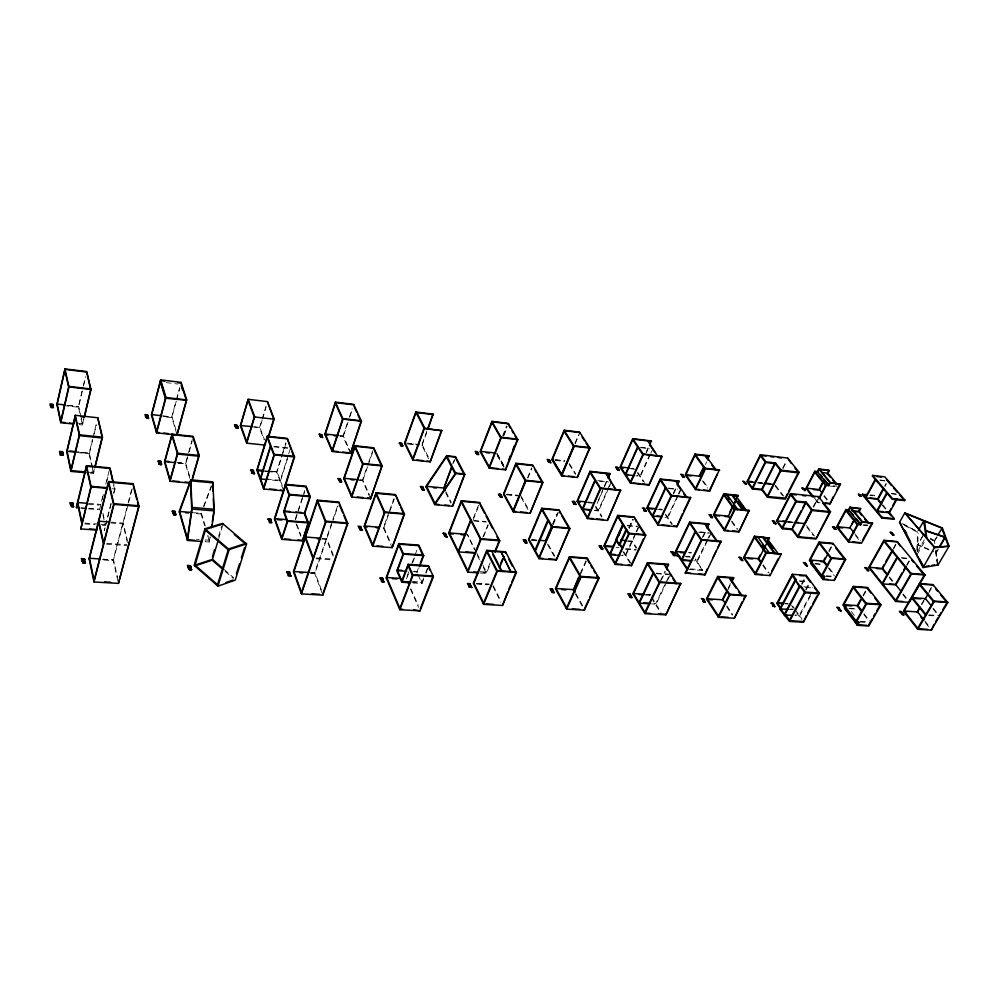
<?xml version="1.0" encoding="UTF-8"?>
<svg xmlns="http://www.w3.org/2000/svg" width="999" height="999" viewBox="0 0 999 999"><rect width="100%" height="100%" fill="white"/><g stroke="black" fill="none" stroke-linecap="round" stroke-linejoin="round"><path stroke-width="0.75" stroke-dasharray="5 3.75" d="M916.82 550.012L917.631 531.693M917.444 551.323L918.231 533.528M210.09 536.75L209.415 541.333L204.995 541.021M205.207 541.72L209.628 542.045L210.29 537.587M79.808 412.974L78.384 406.73L82.867 387.687M83.204 386.226L85.277 377.435M82.293 391.121L78.509 407.242L66.221 405.869M83.679 385.264L85.739 376.473M83.816 418.531L82.405 424.45L79.495 424.138M79.62 424.662L82.53 424.975L83.928 419.056M92.145 467.395L89.048 453.721L92.507 439.485M92.87 437.987L96.141 424.55M92.632 440.035L89.361 453.471L77.472 452.31M94.093 434.053L96.266 425.099M94.331 469.08L93.594 472.09L90.572 471.815M90.509 473.189L93.519 473.464L94.468 469.642M99.588 509.765L103.546 492.944M105.782 484.09L109.503 469.343M102.198 499.438L103.684 493.543M106.668 481.743L108.529 474.363M111.014 503.259L104.283 530.656L106.194 523.214M113.674 492.844L114.823 488.386L111.851 488.124M107.717 517.257L111.151 503.871M113.824 493.456L114.972 488.998L113.786 484.115M117.969 581.243L113.149 560.014L127.697 504.657M128.084 503.159L132.405 486.713M132.18 488.836L113.299 560.664L102.772 559.977M176.96 434.49L171.691 417.145L176.086 400.886M176.486 399.413L179.683 387.587M176.236 401.386L171.84 417.644L163.149 416.67M176.636 399.9L179.832 388.074M189.81 478.309L185.439 463.898L188.162 454.208M188.574 452.722L192.745 437.862M187.487 457.717L185.814 463.661L176.835 462.787M189.161 451.773L192.07 441.358M218.531 536.438L221.578 526.298M218.769 538.461L222.69 525.424M266.109 405.969L259.503 427.709L263.873 439.373M262.113 420.217L259.915 427.46L264.56 439.835M262.55 418.781L266.071 407.192M283.491 490.297L276.623 471.978L282.155 454.458M282.605 452.997L285.839 442.769M286.039 443.281L276.81 472.502L270.729 471.915M288.187 455.432L280.269 480.319L268.032 479.158M288.649 453.958L290.509 448.101L273.539 446.316M287.45 458.878L280.469 480.856L268.232 479.695M295.304 519.093L297.652 511.95M298.114 510.526L303.284 494.805M303.758 493.369L304.695 490.521M295.517 519.667L302.56 498.226M303.034 496.79L304.907 491.083M350.299 452.909L342.944 436.263L348.788 418.868M349.275 417.42L352.197 408.728M348.027 422.24L343.156 436.738L340.135 436.401M349.975 416.446L352.422 409.203M322.065 593.106L314.535 573.039L332.43 520.904M332.917 519.455L337.387 506.418M331.668 524.4L314.772 573.651L310.252 573.364M332.168 522.952L338.137 505.569M370.317 498.239L362.412 480.332L366.858 467.607M368.831 461.95L372.777 450.636M367.582 466.708L362.637 480.844L359.765 480.569M368.069 465.284L373.014 451.136M389.135 511.9L383.366 527.772L391.895 547.065M389.66 510.452L393.856 498.913M383.604 528.321L394.63 498.014M426.885 431.006L421.728 445.054L428.608 458.728M421.965 445.529L427.122 431.468M203.621 506.206L211.201 486.151M193.157 512.737L201.386 513.261L201.111 513.986L193.344 513.361M203.784 506.918L212.337 484.29M408.653 571.915L406.243 579.557L408.916 572.502M411.863 563.448L414.535 556.406M415.072 554.994L417.22 549.35M412.674 562.637L414.81 556.992M452.747 463.861L454.383 459.565M453.558 462.924L454.645 460.064M416.87 572.152L418.206 568.668M412.812 571.678L417.445 571.99L419.006 567.907M423.626 578.046L422.04 582.142L412.724 581.543M425.736 572.577L427.31 568.481M412.712 582.929L422.015 583.516L423.901 578.658M426.011 573.189L428.121 567.732M502.634 435.914L506.58 425.924M503.209 436.238L507.167 426.236M504.033 435.264L506.855 428.121M473.476 517.832L478.459 505.257M473.201 519.755L478.184 507.18M482.842 537.262L487.937 524.612M483.691 536.401L488.224 525.162M490.147 562.912L486.088 572.827L481.443 572.514M480.194 572.976L486.376 573.401L490.447 563.473M527.597 477.622L531.593 467.894M527.884 478.109L531.88 468.381M934.54 540.809L936.712 536.9M574.974 443.256L578.496 434.927M575.249 443.706L579.37 433.978M552.747 523.801L556.992 513.886M552.909 524.05L557.754 512.712M553.209 524.575L558.366 512.537M603.633 487.624L597.077 503.633L603.945 488.099M604.258 486.213L606.755 480.569M604.57 486.688L607.055 481.043M609.627 484.827L598.276 510.439L593.943 510.027M608.678 488.161L598.588 510.926L594.243 510.514M609.315 486.738L611.201 482.467M580.407 573.214L585.951 560.801M580.731 573.788L586.276 561.363M646.041 452.247L647.964 448.002M646.353 452.697L648.264 448.439M649.974 454.108L640.122 475.849L637.162 475.524M650.274 454.557L640.421 476.298L635.988 475.811M650.886 453.196L652.734 449.113M628.895 527.659L632.679 519.418M628.983 527.897L632.767 519.655M629.308 528.409L633.403 519.48M635.451 533.254L625.262 555.332L622.427 555.107M636.088 531.88L637.999 527.734M638.96 526.873L625.586 555.856L621.341 555.519M673.289 493.381L676.498 486.525M673.601 493.856L676.822 486.988M680.606 489.348L667.582 516.995L664.56 516.72M678.321 495.354L667.894 517.482L664.884 517.195M678.97 493.968L680.931 489.822M705.419 464.498L706.73 461.75M649.825 595.267L650.149 594.592L645.616 594.293M660.302 581.031L664.997 571.253M661.326 580.182L665.346 571.803M668.581 576.96L655.719 603.621L651.161 603.346M666.907 581.73L656.068 604.183L651.51 603.908M667.582 580.319L670.292 574.712M702.21 537.624L705.556 530.769M703.221 536.763L705.906 531.268M707.442 539.547L696.927 560.976L693.843 560.739M708.104 538.211L709.415 535.539M711.076 533.366L697.277 561.488L694.18 561.251M688.561 569.43L702.509 570.479L695.516 558.853M782.679 468.094L786.063 461.401M783.029 468.543L786.413 461.85M728.159 588.111L730.818 582.867M727.871 589.997L730.544 584.74M813.149 506.793L816.72 499.999M813.523 507.267L817.806 499.1M818.243 499.425L816.857 502.072L821.128 502.522M801.573 583.94L804.395 578.683M801.972 584.49L805.506 577.922M805.656 589.51L809.215 582.917M806.068 590.072L809.627 583.478M828.77 551.098L831.568 545.904M829.158 551.598L832.666 545.117M810.738 594.13L799.287 615.259L794.792 614.997M810.426 596.016L799.687 615.834L795.192 615.559M874.412 495.966L874.737 495.367L870.179 494.855M884.652 486.001L886.051 483.441M885.027 486.438L886.425 483.878M862.974 595.367L865.946 590.084M863.398 595.904L866.37 590.634M893.343 548.276L895.628 544.218M893.73 548.751L896.028 544.692M922.851 535.639L917.744 544.555L933.278 551.236M922.876 536.063L917.719 545.054L933.341 551.773M906.63 564.934L908.865 561.038M907.03 565.409L910.002 560.227M917.457 551.723L925.948 536.938M917.319 554.295L925.299 540.409M930.219 539.023C933.291 541.558 935.788 539.16 935.027 543.781M934.252 541.158L937.099 537.087M936.1 552.447L937.599 549.875M936.175 552.984L938.436 549.1M921.415 604.183L923.713 600.262M929.095 591.121L931.393 587.2M921.815 604.682L924.125 600.761M928.733 592.919L932.579 586.388M934.627 540.859L929.195 537.787L934.839 540.983M860.414 621.366L867.532 621.79M860.027 622.04L868.581 622.552M929.008 614.86L939.222 615.521M411.451 582.067L422.315 582.754L420.379 578.496M928.633 615.484L935.938 615.958M790.521 609.003L793.506 609.19M789.435 609.465L792.419 609.652M102.984 559.14L113.524 559.827L117.52 577.459M310.514 572.589L315.035 572.877L321.815 590.933M477.01 583.366L489.46 584.178M784.864 603.271L787.936 603.471M102.622 559.328L113.149 560.014M311.526 572.852L314.535 573.039M476.423 583.516L488.861 584.328M646.203 594.505L650.649 594.792M785.264 603.833L788.323 604.033M476.71 584.103L487.599 584.802M645.054 594.967L650.986 595.342M849.912 608.179L855.968 609.09L848.913 608.641M480.194 571.678L486.376 572.102L482.992 565.372M414.086 571.178L417.445 571.99M106.781 543.294L126.873 544.705M316.383 557.929L331.818 559.015M106.556 544.168L126.648 545.566M316.109 558.741L331.531 559.815M803.77 586.775L812.811 587.424M805.694 587.437L813.223 587.986M799.824 581.381L807.329 581.942M196.303 539.248L199.251 539.46M205.157 539.897L209.578 540.222L208.292 535.963M656.181 573.139L668.406 574.038M656.543 573.701L668.768 574.6M84.965 523.089L99.65 524.2M101.124 524.313L105.532 524.65M690.434 568.881L702.834 569.83M84.765 523.926L95.042 524.7M102.385 525.249L105.32 525.474L102.697 513.911M799.412 580.819L806.917 581.381M826.335 575.749L832.554 576.223M825.986 576.398L832.192 576.885M111.001 522.127L123.177 523.064L127.373 540.459M322.215 538.299L326.785 538.648L333.279 555.107M110.777 522.989L122.952 523.926L128.197 545.679M321.94 539.098L326.511 539.448L334.628 560.027M80.969 507.679L87.125 508.179M88.661 508.304L99.45 509.165M685.464 556.243L689.884 556.593M81.094 508.279L87.25 508.778M88.799 508.903L98.052 509.64M685.801 556.743L690.222 557.105M88.586 503.409L100.936 504.42M531.943 539.697L537.662 540.172M688.373 552.509L691.445 552.759L688.049 553.159M531.356 539.872L537.075 540.334M88.387 504.233L99.188 505.119M531.655 540.397L537.362 540.871M616.071 547.29L619.018 547.527M814.847 563.511L821.765 564.073M625.824 548.613L636.226 549.462M815.234 564.023L822.152 564.585M625.511 549.3L635.913 550.149M627.959 540.734L632.392 541.108L636.962 548.376M627.634 541.408L632.08 541.783L635.876 547.839M112 488.736L114.972 488.998M473.676 520.467L485.989 521.528M901.46 557.667L908.865 558.316M473.951 521.016L486.276 522.09M901.847 558.154L909.265 558.791M627.235 525.324L637.212 526.223M699.862 531.88L709.178 532.717M627.572 525.849L637.537 526.748M698.651 532.242L709.527 533.216M89.198 472.24L93.719 472.664L89.236 452.922L77.348 451.76M270.966 471.166L277.048 471.765L282.193 485.439M360.027 479.845L362.887 480.119L369.393 494.83M507.067 494.168L517.694 495.204M587.687 502.022L592.007 502.447M659.44 509.015L662.449 509.315M787.624 521.478L792.244 521.928M77.16 452.559L89.048 453.721M176.673 462.25L185.652 463.124L191.346 481.855M264.46 470.804L269.018 471.241M270.542 471.391L276.623 471.978M359.303 480.032L362.412 480.332M506.518 494.368L517.132 495.392M587.674 502.26L592.22 502.709M787.986 521.953L792.607 522.402M264.66 471.328L269.218 471.765M506.793 494.855L517.407 495.891M587.961 502.747L592.519 503.184M657.642 509.515L662.15 509.952M787.287 522.115L793.456 522.714M177.959 463.174L185.439 463.898M863.461 524.662L867.819 525.087M863.111 525.299L867.469 525.724M597.802 480.594L607.991 481.68M668.456 488.074L677.572 489.035M273.738 446.84L290.721 448.626M599.562 481.231L608.291 482.155M668.781 488.548L676.373 489.348M78.234 423.189L82.592 423.663L81.294 417.919M820.067 502.822L817.219 502.522L813.985 498.439M67.932 405.257L78.684 406.456L80.969 416.496M163.349 415.921L172.04 416.883L175.886 429.52M340.372 435.689L343.394 436.026L349.95 450.849M406.493 443.081L419.355 444.518M555.519 459.727L564.785 460.764M757.916 482.305L762.449 482.817M67.645 405.532L78.384 406.73M162.999 416.171L171.691 417.145M339.935 435.926L342.944 436.263M408.866 443.618L418.868 444.742M554.969 459.927L564.235 460.964M630.731 468.394L633.791 468.731M758.253 482.754L762.799 483.266M254.021 426.81L259.915 427.46L253.621 427.048M407.679 443.931L419.105 445.204M555.244 460.377L564.51 461.413M630.619 468.781L635.027 469.28M757.604 482.942L762.137 483.441M869.854 495.454L872.889 495.791M833.004 485.726L837.287 486.213M829.819 486.026L836.962 486.838M891.345 493.419L895.953 493.943M891.732 493.868L896.34 494.393M879.819 479.982L884.402 480.519M880.194 480.419L884.777 480.956M640.559 447.252L647.976 448.139M640.871 447.689L649.775 448.763M166.209 382.617L177.909 384.053M903.458 524.113L917.057 531.331M901.985 523.526L917.207 531.605M904.719 525.486L918.143 532.617M224.238 569.567L233.654 577.722M225.162 571.391L233.404 578.521M882.604 504.682L887.512 510.501M882.267 505.282L887.174 511.113M933.303 608.266L938.236 614.31M932.941 608.878L938.86 616.133M824.2 495.591L828.071 500.412M854.944 533.866L860.589 540.909M889.472 576.923L893.381 581.793M903.158 593.968L908.041 600.049M924.874 621.003L929.445 626.685M823.875 496.216L827.746 501.023M855.544 535.664L859.302 540.359M889.135 577.534L893.044 582.405M902.809 594.567L907.691 600.661M925.424 622.752L929.07 627.31M814.31 497.827L817.182 501.448M775.474 485.364L783.753 496.103M806.393 525.474L814.522 536.026M775.162 485.989L782.517 495.541M806.955 527.285L813.273 535.489M829.37 568.231L833.865 574.113M864.147 613.798L869.492 620.791M828.121 567.707L834.402 575.936M863.773 614.46L868.218 620.304M851.335 611.463L854.882 616.146M703.408 481.231L707.879 487.475M731.88 521.041L737.986 529.57M763.149 564.747L769.168 573.164M792.694 606.056L794.405 608.441M795.254 609.627L802.072 619.155M702.21 480.631L707.567 488.124M731.555 521.703L736.787 529.02M762.799 565.409L767.956 572.627M791.483 605.544L793.181 607.929M796.59 612.699L801.697 619.842M637.799 472.377L644.455 482.342M665.721 514.223L672.277 524.038M726.972 605.931L732.692 614.497M637.512 473.014L643.331 481.73M665.421 514.86L671.965 524.687M695.192 559.502L702.509 570.479M726.61 606.63L732.329 615.209M569.442 463.648L575.699 473.801M595.766 506.343L601.935 516.371M623.875 551.96L630.794 563.186M651.698 597.09L660.951 612.1M569.168 464.298L575.424 474.463M595.466 507.005L601.648 517.032M622.802 551.386L630.069 563.136M651.36 597.777L659.839 611.538M496.94 453.184L504.22 466.133M520.729 495.504L527.922 508.304M548.376 544.705L554.832 556.181M575.799 593.481L583.016 606.306M497.315 454.408L504.545 467.257M496.678 453.858L503.946 466.795M521.166 497.465L528.359 510.264M547.365 544.118L554.782 557.405M575.486 594.18L582.692 607.017M497.302 455.606L503.808 467.182M422.215 444.842L428.209 456.718M445.966 491.945L451.248 502.41M476.198 551.91L467.382 534.415L474.55 549.937M476.885 553.259L482.305 564.023M493.231 585.701L500.536 600.174M445.704 492.657L450.974 503.121M477.272 555.332L479.982 560.714M483.366 567.444L486.376 573.401M492.932 586.425L500.886 602.222M418.156 574.987L422.015 583.516M383.878 527.584L390.984 543.643M410.839 588.561L418.231 605.269M410.552 589.31L418.544 607.417M296.84 524.45L300.974 535.427M296.079 523.838L300.711 536.201M201.386 513.261L205.27 526.023M200.924 513.361L204.608 525.499M207.667 535.576L209.628 542.045M113.574 484.965L114.598 489.235M102.909 513.086L104.87 521.753M81.106 418.706L82.53 424.975M92.495 468.906L93.519 473.464M936.051 549.974L938.049 564.972M935.888 550.836L937.761 564.285M934.44 540.834L934.827 543.731M935.801 550.998L937.537 564.06M935.601 551.323L937.349 564.398"/><path stroke-width="1.5" d="M264.573 445.042L246.691 443.156L240.372 425.574L248.177 399.3L267.432 401.623L273.751 419.155L268.356 436.663M246.741 441.908L246.691 443.156L254.67 416.67L248.177 399.3L240.771 425.324L246.741 441.908L254.258 416.92L248.127 400.537M202.248 541.508L187.487 540.434L192.045 509.04L190.809 479.832L212.824 481.855L214.223 510.876L211.813 527.197M211.438 527.584L211.9 524.537M212.35 521.478L214.148 509.253L191.97 507.417L187.275 539.722L194.655 540.259M934.689 547.152L949.05 546.191L934.602 547.702L904.819 512.874L934.689 547.152L923.088 567.557L899.562 522.24L904.819 512.874L942.357 527.996L949.05 546.191L938.049 564.972L923.088 567.557L923.513 566.508M84.291 417.582L90.971 389.498L86.651 371.566L64.935 368.906L56.893 404.333L60.727 422.652L73.801 424.038M57.005 404.845L65.047 369.405L86.776 372.065L90.659 389.785M60.727 422.652L68.943 386.9L64.935 368.906M95.205 466.633L102.472 437.187L97.79 417.769L75.262 415.309L66.758 451.548L70.904 471.403L85.989 472.777M75.187 416.683L67.058 451.298L75.986 452.172M70.979 470.017L79.283 435.102M70.904 471.403L79.608 434.827L75.262 415.309M84.515 415.584L90.847 388.973L68.831 386.388L60.614 422.127L64.972 422.589M97.79 417.769L102.273 438.012L79.408 435.664L75.062 416.133M113.449 482.692L109.878 467.869L86.476 465.684L76.336 507.305L79.545 508.154M76.461 507.917L86.601 466.271L110.015 468.456L112.887 482.117M94.705 467.569L102.135 437.45M96.953 530.107L80.819 528.921L91.196 486.925L86.476 465.684M108.566 481.518L89.086 558.453L93.993 581.98L118.456 583.379L139.023 506.418L133.192 483.716L108.566 481.518L113.986 504.358L93.993 581.98M89.223 559.103L108.716 482.155L133.354 484.353L133.129 485.227M93.856 581.306L113.824 503.696L138.849 505.756L118.456 583.379M923.563 566.321L919.142 558.453M160.627 379.857L151.423 414.885L156.581 432.829L177.11 435.002L186.726 399.937L181.094 382.38L160.627 379.857L165.984 397.49L156.581 432.829M151.561 415.384L160.577 381.131M165.622 397.777L156.431 432.305L159.365 432.617M181.094 382.38L180.881 383.154L177.959 382.792M192.145 480.194L199.201 455.432L193.157 436.376L172.028 434.128L164.485 461.863L170.042 481.256L189.773 483.054M177.36 433.004L185.951 401.698M169.88 480.694L177.385 453.534M170.042 481.256L177.772 453.284L172.028 434.128M192.407 478.146L198.801 455.681M204.907 528.783L194.131 565.334L217.969 586.151L235.264 580.132L246.591 543.893L222.452 523.401L204.907 528.783L229.183 549.575L246.591 543.893M212.425 556.705L214.598 549.462M218.331 539.91L212.213 560.177L221.641 568.331M222.877 524.8L223.127 523.976L205.594 529.37L194.805 565.921L210.764 560.651M217.282 585.551L228.484 548.975L245.904 543.306L245.642 544.143M217.969 586.151L229.183 549.575M274.625 519.43L294.555 456.955L287.225 438.386L267.282 436.213L256.868 470.054L263.686 489.011L283.691 490.834L280.407 490.01M257.055 470.591L267.482 436.738L287.425 438.898L290.909 449.1M268.768 436.438L274.176 418.906L267.432 401.623M260.389 478.434L270.454 445.979M270.654 446.516L260.577 478.971L266.696 479.545M236.401 573.738L239.56 563.598M241.371 557.804L244.543 547.664M263.486 488.461L274.151 454.345L294.343 456.418L285.377 484.403M263.686 489.011L274.35 454.882L267.282 436.213M285.502 484.303L289.51 494.892L284.116 511.575L304.77 513.324L310.252 496.765L306.106 486.226L285.502 484.303L274.425 518.856L281.793 539.348L302.485 540.896L308.479 522.952L304.545 512.749M281.581 538.761L287.475 520.679L308.254 522.365L302.485 540.896M281.793 539.348L287.687 521.253L283.903 511.001L289.797 511.5M335.414 402.135L324.85 434.24L332.205 451.461L350.512 453.396L361.476 421.266L353.658 404.383L335.414 402.135L343.019 419.093L332.205 451.461M331.993 450.961L342.794 418.606L361.251 420.779M317.357 500.149L293.431 571.678L301.423 593.893L322.827 595.129L347.814 523.576L338.886 502.072L317.357 500.149L325.986 521.778L301.423 593.893M293.656 572.29L317.595 500.749L339.136 502.672M353.634 405.569L353.883 404.845L335.627 402.609L325.05 434.727L328.072 435.064M301.198 593.256L325.749 521.166L347.565 522.964L323.102 593.031M360.751 422.24L350.512 453.396M354.97 445.754L343.768 478.521L351.685 497.04L370.554 498.763L382.18 465.971L373.763 447.802L354.97 445.754L363.149 464.023L351.685 497.04M343.993 479.033L355.194 446.266L374.001 448.314L373.738 449.051M351.461 496.515L362.912 463.499L381.943 465.459L370.554 498.763M322.864 593.706L322.827 595.129M376.036 492.769L364.148 526.198L372.689 546.178L392.145 547.639L404.508 514.198L395.429 494.58L376.036 492.769L384.877 512.487L372.689 546.178M428.146 428.658L433.067 414.135L415.796 412.013L404.583 443.144L412.862 460.015L430.182 461.85L441.783 430.694L424.076 428.159L412.624 459.528M404.82 443.618L416.034 412.475L433.304 414.597M372.44 545.604L384.627 511.925L404.245 513.636L403.958 514.398L400.911 507.792M190.809 479.832L179.196 511.588L187.487 540.434M179.383 512.212L190.846 480.844L212.874 482.867L212.937 491.246M412.862 460.015L424.313 428.646L415.796 412.013M427.909 428.184L433.067 414.135M403.708 515.084L392.145 547.639M419.53 566.545L423.701 555.656L418.818 545.129L398.813 543.593L386.151 577.672L399.85 609.74L420.055 610.826L433.404 576.623L428.371 565.746L408.116 564.335L401.86 580.844M386.401 578.284L399.076 544.18L419.093 545.716M430.182 461.85L441.533 430.219M398.813 543.593L403.559 554.183L397.39 570.641L406.643 571.266M409.602 582.729L401.848 582.242L408.391 564.947L428.658 566.358L429.62 569.892M451.66 466.733L443.718 488.723L451.91 467.232M455.469 457.917L455.731 457.192L446.878 456.231L426.098 487.012M399.85 609.74L413.012 575.274L408.116 564.335M420.292 563.224L423.414 555.057L403.296 553.583L396.84 570.804L401.848 582.242M452.547 506.256L464.847 474.488L455.482 456.693L446.628 455.731L425.849 486.513L434.727 504.62L452.547 506.256L464.572 473.976L455.619 473.051L434.478 504.108L438.923 504.507M491.92 421.366L480.157 451.573L489.235 468.119L505.669 469.867L517.807 439.622L508.291 423.376L491.92 421.366L501.261 437.674L489.235 468.119M495.104 552.135L499.75 540.796L479.57 502.46L461.301 500.749L448.688 533.104L467.819 572.127L478.646 572.877M480.407 452.035L492.182 421.815L508.553 423.826L508.291 424.513M420.329 608.778L432.555 577.422M458.266 551.323L470.591 520.192M470.879 520.741L458.541 551.885L475.362 553.159M479.557 503.721L479.845 502.997L461.575 501.286L448.963 533.653L453.496 534.028M508.716 459.927L510.452 455.619M512.749 449.875L514.485 445.566M505.669 469.867L505.669 468.718M505.981 467.957L517.532 439.16L500.998 437.212L488.973 467.644L497.939 468.593M467.544 571.553L480.769 538.711L499.45 540.222L494.805 551.56M467.819 572.127L481.056 539.285L461.301 500.749M515.934 463.274L503.484 494.068L513.211 511.788L530.082 513.336L542.944 482.529L532.742 465.109L515.934 463.274L525.961 480.781L513.211 511.788M503.758 494.567L516.221 463.773L533.029 465.596L532.742 466.296M486.725 550.337L473.314 583.316L483.628 604.37L502.522 605.456L516.433 572.477L505.544 551.785L486.725 550.337L497.39 571.141L483.628 604.37M473.601 583.903L487.025 550.911L505.844 552.36L505.531 553.109M483.329 603.771L497.09 570.554L516.121 571.878M500.824 563.174L502.584 558.903M499.35 568.019L504.07 556.63M564.123 430.232L551.873 459.59L561.675 475.811L577.272 477.46L589.897 448.089L579.67 432.142L564.123 430.232L574.2 446.241L589.897 448.089M552.147 460.039L564.41 430.681L579.957 432.592L579.682 433.254M541.72 508.266L528.508 539.635L538.961 558.678L556.281 559.977L569.942 528.608L558.978 509.89L541.72 508.266L552.497 527.085L538.961 558.678M528.796 540.172L542.02 508.791L559.278 510.402L560.451 513.636M507.654 591.945L502.522 605.456M508.866 589.085L510.676 584.777M511.888 581.918L515.521 573.314M562.375 474.637L561.675 474.562L573.563 446.478L574.275 446.565M561.675 475.811L574.2 446.241M545.466 540.809L552.135 525.224M547.44 538.036L551.997 527.397M608.304 478.221L609.865 473.501L589.997 471.341L577.035 501.223L587.512 518.581L607.454 520.404L620.529 490.059L600.461 487.987L587.212 518.081L593.344 518.643M556.281 559.977L569.617 528.071L552.185 526.548L538.661 558.129L542.981 558.453M594.892 480.294L582.38 508.928L589.61 509.615M595.204 480.781L582.679 509.428L591.358 510.239M569.455 556.693L555.407 588.623L566.67 609.14L584.452 610.164L599 578.221L587.187 558.054L569.455 556.693L581.081 576.972L566.67 609.14M555.719 589.198L569.78 557.255L587.512 558.616L587.187 559.328M587.512 518.581L600.774 488.474L589.997 471.341M608.004 477.734L609.865 473.501M649.55 445.616L651.161 440.934L632.717 438.661L620.042 467.195L630.469 483.104L648.975 485.064L662.037 456.555L643.119 453.921L630.169 482.654M616.233 490.322L606.218 473.551L611.475 482.892M578.558 577.36L573.326 590.334L580.107 575.162M637.599 446.89L625.362 474.238L628.309 474.562M637.899 447.34L625.661 474.687L634.515 475.649M566.346 608.553L580.744 576.386L598.663 577.634L589.822 597.077M620.529 490.059L607.454 520.404M630.469 483.104L643.431 454.37L632.717 438.661M617.707 515.384L603.958 545.804L615.209 564.41L631.58 565.646L645.754 535.202L634.028 516.908L617.707 515.384L629.27 533.766L645.754 535.202M604.283 546.328L618.031 515.896L634.353 517.42L636.4 521.803M584.452 608.866L584.452 610.164M584.765 608.191L588.548 599.862M618.993 544.979L625.961 529.745L626.698 529.807L619.73 545.042L618.993 544.979L615.784 539.785L622.702 524.575L623.451 524.65M622.964 524.95L609.69 554.095L615.359 554.545M622.814 526.023L616.52 539.847L615.784 539.785M616.97 539.348L610.014 554.632L619.917 555.407M618.231 536.575L620.129 532.405M657.729 456.318L647.789 440.909M648.975 485.064L661.725 456.106M615.209 564.41L629.27 533.766M677.472 485.626L679.07 481.043L660.214 478.983L646.815 508.016L657.954 525.012L676.872 526.735L690.696 497.739L671.328 495.292L657.629 524.525M652.484 515.571L665.421 487.749M665.746 488.224L652.809 516.046L661.862 516.908M631.568 564.435L643.493 538.823M645.092 535.377L645.416 534.677L628.945 533.241L614.885 563.873L622.327 564.435M657.954 525.012L671.653 495.779L660.214 478.983M708.041 458.991L709.015 455.781L694.967 454.108L685.202 474.875L695.579 489.597L709.677 491.096L719.355 469.855L705.207 468.231L695.254 489.123L699.475 489.572M666.683 569.018L668.343 564.273L647.464 562.674L632.866 593.643L644.942 613.636L665.896 614.847L680.644 583.366L659.552 581.893L644.592 613.061L650.586 613.411M633.204 594.193L647.814 563.224L668.693 564.822M639.01 602.597L653.134 572.927M699.849 475.049L703.783 466.795M653.483 573.476L639.36 603.159L649.987 603.808M704.108 467.257L699.2 476.436M676.872 526.735L682.467 513.823M683.778 511.063L690.359 497.252M695.579 489.597L705.544 468.693L694.967 454.108M667.007 567.07L668.343 564.273M644.942 613.636L659.914 582.454L647.464 562.674M707.242 528.521L708.903 523.913L689.61 522.102L673.676 555.294L679.907 556.281M674 555.806L689.959 522.614L709.253 524.413M709.677 491.096L709.665 489.972M710.014 489.248L717.357 474.013M695.204 531.456L681.493 559.765L690.759 560.489M695.541 531.967L681.83 560.277L691.096 561.001M676.111 583.778L676.448 583.066L664.547 564.51L667.382 570.154M733.903 505.007L738.086 495.329L723.738 493.818L713.423 514.935L724.487 530.644L738.885 531.955L749.113 510.339L734.652 508.891L724.138 530.144L728.446 530.531M685.214 572.976L701.523 539.572L720.991 541.271L704.894 574.924L685.214 572.976L691.158 573.426M665.896 614.847L680.644 583.366M685.551 573.501L701.872 540.084L689.61 522.102M735.252 496.191L735.576 495.516L746.228 510.052L745.891 510.726M729.782 512.125L732.554 506.53M733.94 503.733L735.314 500.936M725.212 516.545L728.059 516.82L732.604 507.629M716.783 541.608L717.12 540.934L705.419 524.05M760.389 454.732L747.015 481.755L752.397 488.948L761.95 489.985L767.444 497.24L785.276 499.125L799.05 472.252L787.736 458.091L760.389 454.732L765.908 461.838L775.499 462.987L781.131 470.154L799.05 472.252M760.414 455.831L747.664 481.58L755.232 482.417M724.487 530.644L735.014 509.39L723.738 493.818M704.894 574.924L707.292 568.893M712.774 557.842L716.196 550.936M717.569 548.176L720.991 541.271M752.372 487.849L765.234 462.025M752.397 488.948L765.908 461.838M738.885 531.955L749.113 510.339M731.88 582.117L733.491 577.609L717.694 576.448L706.418 598.925L718.493 617.332L734.352 618.244L745.966 595.779L729.632 594.13L718.106 616.733M774.15 464.535L761.925 488.898L767.756 496.603L785.239 498.039M761.95 489.985L775.499 462.987M767.407 496.141L780.444 470.342M767.444 497.24L781.131 470.154M787.736 458.091L791.183 463.449M722.814 598.626L726.148 592.057M731.493 581.555L733.491 577.609M760.214 561.8L758.503 559.403L769.48 538.049L754.445 536.213L743.531 557.692L755.356 574.462L770.054 575.574L781.268 554.095L766.121 552.322L754.969 573.926L762.324 574.487M722.527 600.511L727.21 591.308M743.905 558.216L754.819 536.738L769.48 538.049M718.493 617.332L730.032 594.717L717.694 576.448M785.938 496.69L787.312 493.993M788.698 491.308L798.351 472.452M766.208 538.473L766.558 537.787L777.934 553.321L777.584 554.008M790.609 493.593L776.498 521.066L782.229 528.721L791.97 529.632L797.814 537.35L815.983 539.01L830.519 511.713L818.481 496.628L790.609 493.593L796.49 501.161L806.268 502.197L812.262 509.827L830.519 511.713M790.634 494.73L777.185 520.904L786.438 521.803M758.129 558.878L760.177 554.882M767.719 540.209L769.093 537.537M755.356 574.462L766.495 552.859L754.445 536.213M742.145 601.798L734.352 618.244M743.518 599.163L745.566 595.192M768.718 553.259L769.08 552.572L757.766 537M782.205 527.584L795.766 501.336M782.229 528.721L796.49 501.161M817.369 471.578L818.743 468.943L830.219 483.004L828.82 485.664L817.369 471.578L814.797 471.278L805.968 488.336L812.062 496.028M806.318 488.773L815.159 471.715L818.331 472.09M817.731 472.015L819.093 469.38L829.307 470.604L827.259 474.525M792.657 527.135L801.248 510.626M802.684 507.867L805.556 502.372L811.912 510.489L830.169 512.362L822.776 503.071M791.97 529.632L806.268 502.197M770.029 574.363L770.054 575.574M771.777 571.016L778.071 558.941M822.115 483.216L819.055 490.197L823.838 481.056M827.584 472.777L828.945 470.167L818.743 468.943M797.776 536.213L811.538 510.002M818.144 497.277L818.481 496.628M794.155 522.552L804.944 523.601L810.664 512.712M797.814 537.35L812.262 509.827M818.943 498.114L825.873 484.915L829.058 485.277L824.187 479.283M819.305 498.563L826.235 485.364L814.797 471.278M828.446 485.202L829.844 482.554L840.496 484.178L830.032 503.883L822.914 503.134M792.332 574.288L776.847 603.471L780.818 609.103L779.695 609.028L795.279 579.782L796.415 579.87L792.332 574.288L806.181 575.349L819.305 593.044L803.396 622.227L789.51 621.428L779.695 609.028M830.032 503.883L833.154 496.865M836.638 490.297L840.122 483.728M792.357 575.549L777.609 603.346L783.74 603.733M829.058 513.249L816.333 538.374L798.151 536.7L791.932 528.508M795.316 581.043L780.469 608.915L787.936 609.378M819.055 542.057L809.377 560.177L821.715 576.573L824.525 576.785L823.014 579.57L834.177 580.407L845.629 559.527L832.979 543.306L819.055 542.057L831.605 558.341L845.629 559.527M811.675 561.326L810.689 563.161L823.014 579.57M784.302 614.36L799.25 586.45M784.34 615.621L800.049 586.313L795.279 579.782M806.181 575.349L805.806 576.048L810.339 582.155M785.464 615.684L785.838 614.997L789.884 620.729L803.77 621.54L806.243 615.671M818.506 593.181L818.918 593.743L804.957 592.782L800.811 587.087L801.186 586.388L800.049 586.313M872.602 523.164L862.137 522.115L860.663 524.825L848.488 509.852L845.878 509.577L836.563 526.91L848.526 541.995L861.575 543.181L872.602 523.164L861.75 521.64L860.276 524.338M848.488 509.852L849.937 507.167L860.713 508.728L858.915 512.037L854.582 511.588M789.472 620.154L804.545 592.207M848.875 510.314L850.311 507.629L860.713 508.728M789.51 621.428L805.344 592.07L801.186 586.388M823.863 560.177L825.274 557.579M823.551 561.987L827.759 554.195M833.016 544.48L833.366 543.818L819.455 542.557L809.764 560.689L812.849 560.938M888.498 511.675L894.392 518.668L894.055 519.268L881.767 518.006L862.249 494.605L867.132 494.505M872.639 475.399L872.302 476.011L892.157 499.238L904.482 500.599L904.819 499.987L884.839 476.86L872.639 475.399L892.494 498.613L904.819 499.987M821.715 576.573L831.605 558.341M865.459 497.452L875.236 479.445M875.611 479.87L865.821 497.889L878.009 499.238L883.615 488.998M851.685 524.188L853.121 521.528M858.89 510.914L860.326 508.266M854.944 519.343L849.525 528.159M807.691 613.024L811.288 606.405M812.736 603.771L817.057 595.829M848.139 541.508L857.641 524.075L860.901 524.4L856.143 518.556M848.526 541.995L858.029 524.562L860.663 524.825M883.253 488.561L877.646 498.801L881.618 503.521M886.737 492.907L876.772 511.013L882.904 511.663M887.124 493.344L877.147 511.463L889.41 512.762L897.277 498.601M862.661 540.034L872.202 522.689M881.767 518.006L882.105 517.395L894.392 518.668M889.747 511.026L891.183 508.454M892.606 505.881L896.178 499.438M857.442 625.337L868.818 625.998L880.956 604.782L867.432 587.449L853.246 586.413L842.981 604.82L856.18 622.352L859.04 622.514L857.442 625.337L844.267 607.817M845.716 606.493L844.679 608.366L852.409 617.782M915.134 591.957L924.999 575.037L897.152 541.52L883.915 540.284L868.718 567.457L895.691 601.46L909.065 602.372L913.623 594.567M869.105 567.932L884.302 540.759L897.552 541.995L900.099 546.091M857.779 604.595L860.751 599.313M857.454 606.455L861.912 598.538M882.679 567.182L884.202 564.485M885.726 561.788L891.058 552.322M882.292 569.005L892.969 550.099M856.18 622.352L866.67 603.833L880.956 604.782M859.04 622.514L858.616 621.965L857.017 624.775L857.704 624.825L854.17 620.129M882.192 583.391L897.015 557.28M897.402 557.767L882.579 583.878L895.866 584.877L906.28 566.708M918.393 530.332L923.8 520.866L925.948 536.938M923.126 523.576L924.5 521.153L926.76 537.887M868.393 625.436L872.189 618.806M873.7 616.158L875.211 613.511M876.735 610.864L880.519 604.233L866.233 603.271L855.756 621.79L858.616 621.965M902.172 572.714L895.479 584.39L889.572 583.953M903.658 570.117L905.144 567.519M895.691 601.46L911.563 573.95L924.999 575.037M938.161 534.39L942.357 527.996M939.847 546.028L944.33 538.324M939.947 546.515L945.216 537.45L925.823 530.931M912.349 597.677L911.987 598.289L925.723 615.309L926.085 614.685L912.349 597.677L925.411 598.588L931.33 605.844M919.105 608.091L917.207 612.524L920.279 607.292M924.899 599.45L927.971 594.23M932.979 585.714L933.353 585.089L919.867 584.053L903.783 611.65L906.767 611.85M917.382 628.796L933.815 601.036L947.389 601.985L942.681 609.877M917.794 629.32L934.24 601.56L947.814 602.497L931.318 630.094L917.794 629.32L903.383 611.151L924.587 574.537L911.163 573.451L895.291 600.961L902.721 601.473M934.04 624.325L931.318 630.094M935.613 621.69L937.961 617.757M939.535 615.122L941.108 612.499M434.727 504.62L455.894 473.563L464.847 474.488M240.372 425.574L252.547 426.635M254.258 416.92L273.751 419.155M225.936 582.542L233.142 580.044M926.085 566.333L928.908 565.846M931.717 565.372L934.527 564.885M288.099 573.339L289.897 573.214L289.685 572.04L286.725 571.853C286.638 574.35 290.16 572.464 287.163 572.127L287.862 573.064M359.403 527.597L361.039 527.509L360.764 526.461L358.079 526.236C359.952 529.145 358.978 525.337 359.178 527.347M339.148 479.72L340.784 479.458L337.874 478.446L338.961 479.695L339.173 478.771M159.178 462.3L161.101 462.038L160.901 461.238L157.967 460.964L158.978 462.262L159.39 461.313M146.079 415.896L147.827 415.896L147.752 414.96L144.917 414.647C146.453 417.345 146.004 413.823 145.879 415.671M51.061 405.344L52.947 405.344L52.959 404.395L49.95 404.058C51.374 406.843 51.174 403.209 50.887 405.107M402.684 609.278L399.575 609.115L412.737 574.65L433.116 575.998M413.561 609.865L420.055 610.826M720.991 616.907L728.196 617.32M858.441 624.862L866.97 625.362M104.558 581.918L110.664 582.267M311.9 593.881L319.53 594.318M486.238 603.933L493.494 604.345M572.277 608.891L579.682 609.328M658.329 613.861L665.546 614.273M918.88 628.883L927.896 629.407M792.195 615.384L784.702 614.934L777.21 602.784M643.568 602.872L649.65 603.246M409.902 581.967L402.135 581.468L397.127 570.029L401.748 570.342M851.885 605.931L843.393 605.369L853.658 586.95L867.844 587.999L867.469 588.673L871.091 593.306M99.975 558.953L89.435 558.266L94.081 580.456M309.003 572.489L293.918 571.515L301.473 592.469M400.424 578.409L386.688 577.522L399.875 608.341M644.105 594.193L633.528 593.506L644.929 612.375M778.745 602.884L783.341 603.171M299.688 572.689L302.709 572.877M392.507 578.671L397.09 578.97M561.588 589.585L565.983 589.86M639.123 594.58L643.781 594.88M838.685 607.654L838.411 608.354L836.787 607.33L838.76 607.454L839.335 608.528M900.636 611.65L901.622 612.287L899.762 611.588L900.698 612M712.524 599.862L706.793 599.5L718.081 577.022L733.878 578.171M730.032 594.717L745.966 595.779M413.012 575.274L433.404 576.623M473.726 571.977L478.359 572.302M914.897 598.501L920.691 598.901M805.344 592.07L819.305 593.044M497.39 571.141L516.433 572.477M581.081 576.972L599 578.221M659.914 582.454L681.006 583.928M800.811 587.087L799.675 587.012L791.957 574.987M89.485 528.946L95.355 529.383M698.601 573.975L704.545 574.413M403.559 554.183L423.701 555.656M465.909 551.91L473.551 552.484M828.196 579.457L822.627 579.033L824.138 576.261L824.525 576.785M284.54 538.973L290.447 539.423M297.827 539.984L302.26 540.309M376.923 545.941L382.917 546.391M548.751 558.891L555.968 559.44M628.271 564.885L631.58 565.646M824.799 576.311L821.328 576.048L831.205 557.817L845.216 559.003L834.177 580.407M109.478 522.015L98.826 521.203L103.696 543.081M320.691 538.186L305.457 537.012L313.299 557.717M317.37 538.748L320.417 538.985M799.65 575.574L804.257 575.923M481.056 539.285L499.75 540.796M742.881 560.801L742.457 560.189C740.971 560.839 740.384 559.877 742.594 560.052M113.986 504.358L139.023 506.418M325.986 521.778L347.814 523.576M87.038 503.284L77.772 502.522L82.03 522.864M286.551 519.617L274.875 518.656L281.843 537.986M379.445 527.222L364.647 526.011L372.714 544.855M465.871 534.29L449.238 532.929L467.832 570.829M539.085 540.284L546.228 540.871M613.436 546.378L604.582 545.654L615.197 563.199M685.289 552.26L676.073 551.498L687.324 568.656M192.07 512.499L179.645 511.488L187.45 538.598M277.547 519.667L281.918 520.029M367.345 526.997L364.385 526.748L376.286 493.319L395.679 495.129L399.687 505.144M376.211 527.722L379.17 527.959M461.051 534.64L465.584 535.014M607.23 546.565L611.65 546.928M680.369 552.534L684.977 552.909M876.435 568.531L880.831 568.893M805.219 562.912L804.919 563.536L803.358 562.574L805.294 562.724L805.818 563.723M866.008 567.857L866.957 568.481L865.159 567.794L866.058 568.181M185.589 512.724L188.686 512.974M748.288 558.566L752.659 558.928M811.076 563.673L813.511 566.096M287.687 521.253L308.479 522.952M192.045 509.04L214.223 510.876M820.554 561.575L823.638 561.838L826.323 565.359M295.704 512L301.598 512.499M620.554 540.109L626.473 540.609M766.495 552.859L781.268 554.095M107.392 487.737L91.059 486.313L80.819 528.921M91.196 486.925L107.542 488.349M384.877 512.487L404.508 514.198M552.497 527.085L569.942 528.608M701.872 540.084L721.34 541.783M289.51 494.892L310.252 496.765M513.986 510.526L513.224 510.464L525.324 481.006L526.086 481.081M732.766 530.931L738.523 531.456M852.484 541.908L859.739 542.569M84.678 471.828L71.091 470.591L66.945 450.749M269.643 489.023L275.799 489.585M357.267 497.04L363.062 497.577M367.42 497.964L370.317 498.239M444.867 505.057L449.325 505.469M515.996 511.563L512.937 511.288L525.674 480.269L542.657 482.03L530.082 513.336M520.604 511.988L526.723 512.549M596.415 518.918L603.184 519.542M662 524.925L669.28 525.586M673.638 525.986L676.548 526.261M172.914 480.981L178.983 481.53M185.052 482.08L189.61 482.505M285.714 484.865L306.318 486.788M541.72 509.652L542.494 509.715M657.017 515.996L661.55 516.433M792.307 528.995L782.567 528.071L776.822 520.417M263.374 470.429L257.292 469.83L263.724 487.699M358.591 479.707L344.243 478.309L351.71 495.779M586.251 501.885L577.622 501.048L587.512 517.407M656.443 508.728L647.427 507.854L657.941 523.876M782.991 521.028L786.076 521.328M795.329 522.227L798.413 522.527M169.181 461.526L164.698 461.088L170.105 479.92M175.337 462.649L164.847 461.625L172.19 434.665L193.331 436.9M258.579 470.741L261.613 471.029M351.161 479.732L354.033 480.007M433.441 487.724L436.376 488.012M580.369 502.01L577.322 501.71L590.297 471.815L610.177 473.976M652.896 509.053L647.127 508.491L660.526 479.458L679.395 481.506M719.492 515.984L713.773 515.434L724.088 494.305L738.436 495.816M842.694 527.934L836.937 527.372L846.253 510.052L849.487 510.389M774.425 521.74L773.938 520.816L772.177 520.816M833.79 527.397L833.278 526.76M69.918 451.036L75.862 451.623M177.772 453.284L199.201 455.432M735.014 509.39L749.475 510.839M848.8 510.988L845.916 510.689L857.292 524.725M79.608 434.827L102.472 437.187M274.35 454.882L294.555 456.955M363.149 464.023L382.18 465.971M525.961 480.781L542.944 482.529M600.774 488.474L620.841 490.546M671.653 495.779L690.696 497.739M805.931 502.847L796.141 501.823L790.271 494.255M885.976 511.988L889.035 512.312M852.035 510.651L859.252 511.401L868.818 523.051M703.708 490.022L709.34 490.621M825.399 502.972L829.669 503.434M69.331 423.052L73.689 423.514M163.761 433.091L168.157 433.554M333.516 451.123L338.099 451.61M342.669 452.097L348.776 452.747M416.945 459.99L422.727 460.601M427.06 461.063L429.945 461.376M502.41 469.068L505.394 469.393M564.235 475.636L561.401 475.337L573.913 445.779L589.597 447.627L577.272 477.46M568.481 476.098L574.15 476.698M633.141 482.967L640.546 483.753M642.507 483.953L648.676 484.615M762.274 489.348L752.722 488.311L747.327 481.118L751.86 481.63M81.069 416.795L84.078 417.12M793.368 494.592L796.465 494.917M802.659 495.591L805.756 495.929M811.95 496.603L815.047 496.94M516.695 464.685L515.934 464.597L525.387 480.981M746.053 483.566C748.001 485.539 741.982 482.43 746.315 484.19M870.029 497.964L876.123 498.638M64.86 404.92L57.18 404.058L60.789 421.341M161.9 415.759L151.761 414.622L156.631 431.543M338.873 435.527L325.287 434.016L332.23 450.249M495.454 453.022L480.669 451.373L489.248 466.97M561.675 474.687L552.422 459.39L553.184 459.44M629.432 467.994L620.616 467.008L630.469 482.005M765.484 483.154L770.017 483.653M699.837 476.236L685.838 474.675L695.566 488.474M764.31 483.429L773.388 484.44M334.103 435.739L337.125 436.063M486.326 452.697L489.285 453.034M623.388 467.982L620.329 467.644L633.016 439.098L651.46 441.371M862.249 494.605L865.284 494.942M744.417 481.63L742.644 481.268L744.954 482.342M802.946 488.149L804.27 488.936L801.797 487.862L803.221 488.736M859.24 494.455L860.201 495.017L858.266 494.155L859.365 494.855M691.133 475.949L685.526 475.337L695.304 454.557L709.352 456.243M813.386 489.56L817.632 490.034M826.235 485.364L828.82 485.664M705.544 468.693L719.705 470.317M830.219 483.004L840.496 484.178M165.984 397.49L186.726 399.937M68.943 386.9L90.971 389.498M343.019 419.093L361.476 421.266M424.313 428.646L441.783 430.694M501.261 437.674L517.807 439.622M643.431 454.37L662.037 456.555M822.252 472.552L827.934 473.226L836.762 483.991M775.174 463.636L765.584 462.487L760.064 455.382M876.885 476.56L881.455 477.11M164.81 381.168L160.427 380.631L165.784 398.276L186.351 400.212M564.135 431.468L564.835 431.556M763.099 455.756L766.146 456.118M770.704 456.68L773.738 457.055M778.296 457.617L781.343 457.979M158.853 462.013L158.379 461.213M338.823 479.445L338.274 478.683M925.773 530.544L945.066 537.037M906.093 513.736L941.795 528.121L948.263 545.729M937.349 564.398L938.049 564.972M234.266 534.477L243.369 542.207M205.344 530.207L228.234 549.812M223.064 568.543L212.462 559.378L195.042 565.109L217.532 584.74M899.562 522.24L923.276 566.82M886.5 479.782L891.495 485.564M893.493 487.874L897.489 492.507M899.487 494.817L904.482 500.599M878.346 500.624L880.306 502.959M888.161 512.275L891.108 515.771M862.574 494.006L882.105 517.395M891.445 532.405L892.269 533.154L889.934 532.255M890.921 532.355L891.445 532.991L890.708 532.33M947.814 602.497L932.929 584.59L919.455 583.553L934.24 601.56M911.675 560.052L913.61 562.375M916.508 565.859L924.225 575.162M935.788 589.085L937.661 591.346M940.471 594.73L946.078 601.485M883.915 540.284L911.563 573.95M883.953 541.371L910.801 574.075M919.492 584.677L933.441 601.673M827.609 473.851L830.544 477.435M832.504 479.832L836.425 484.615M859.864 513.199L861.775 515.534M864.647 519.03L867.507 522.514M819.704 469.455L830.456 482.617M850.936 507.704L862.374 521.703M849.937 507.167L862.137 522.115M820.279 474.488L822.239 476.885M850.436 511.55L853.296 515.059M845.878 509.577L858.029 524.562M814.834 472.34L825.536 485.539M822.277 493.181L819.367 489.572L806.63 488.161L813.348 496.615M854.008 532.692L850.236 528.009L837.274 526.748L848.488 540.871M887.524 574.487L882.629 568.406L869.442 567.332L895.653 600.349M895.341 584.228L901.21 591.533M923.963 619.867L917.569 611.912L904.132 611.038L917.744 628.184M881.917 568.531L886.2 573.876M920.866 617.07L922.689 619.343M794.954 468.181L798.713 472.902L780.793 470.804L774.824 463.186M834.053 526.835L834.864 527.597L832.467 526.673M835.738 547.989L843.943 558.503M874.712 597.951L880.131 604.907M853.246 586.413L866.67 603.833M819.093 543.231L830.843 558.491M853.283 587.637L865.846 603.958M827.584 565.884L823.988 561.176L810.114 560.027L821.678 575.387M862.374 611.463L857.916 605.631L843.768 604.707L856.143 621.116M857.542 606.293L861.101 610.963M815.284 568.456L822.402 577.909M773.263 520.929L773.763 521.59L773.051 520.904M814.547 587.849L817.17 591.383M705.856 455.819L715.833 469.455L715.521 470.117L711.887 465.159M738.798 501.036L745.004 509.515M768.83 542.057L773.201 548.026M705.544 456.481L708.266 460.202M743.343 509.765L732.717 495.217L732.392 495.891L743.006 510.439M729.282 498.926L726.972 494.605L737.562 509.178L737.225 509.852L733.691 504.994M762.637 544.867L765.246 548.463M694.992 455.219L704.882 468.893M723.763 494.98L734.315 509.565M754.47 537.412L765.758 553.009M730.132 518.593L728.396 516.158L714.098 514.772L724.462 529.47M761.425 562.337L758.84 558.728L744.243 557.542L755.319 573.251M710.639 514.847L711.425 515.646L710.739 514.672L708.878 514.672M710.027 514.785L710.501 515.459L709.789 514.76M675.649 481.093L686.575 496.865M650.062 445.254L655.169 452.634M677.022 484.178L680.381 489.035M683.741 493.881L686.263 497.527M705.931 525.924L709.265 530.756M710.726 532.854L715.946 540.397M729.944 577.884L741.595 594.929L741.233 595.641L738.736 591.995M729.582 578.608L736.238 588.349M632.729 439.747L642.832 454.57M660.227 480.119L671.016 495.954M689.635 523.276L701.198 540.247M717.719 577.734L729.258 594.855M725.336 603.483L722.889 599.812L707.155 598.788L718.468 616.033M675.749 552.16L687 569.318M644.18 508.391L644.942 509.203L644.305 508.216L642.332 508.216M643.531 508.329L643.98 509.015L643.281 508.304M582.092 437.013L584.502 440.771M586.101 443.281L589.31 448.301M613.061 485.377L615.446 489.085M637.986 524.275L644.305 534.14M669.767 573.876L671.353 576.348M672.939 578.821L675.312 582.542M564.135 431.356L573.626 446.453M589.997 472.502L600.162 488.673M617.719 516.583L628.621 533.941M647.477 563.936L659.215 582.604M619.855 543.506L622.539 549.063L619.53 544.193M617.332 541.146L619.73 545.042M552.484 459.365L561.675 474.562M574.213 501.598L574.962 502.435L574.35 501.423L572.265 501.411M573.526 501.523L573.95 502.235L573.264 501.498M509.04 425.786L510.526 428.346M512.025 430.894L513.523 433.454M515.022 436.014L516.508 438.561M534.964 470.079L536.438 472.614M537.924 475.137L542.357 482.729M561.925 516.158L569.318 528.783M587.936 560.601L589.422 563.136M590.909 565.684L592.395 568.219M593.881 570.754L595.367 573.289M596.853 575.836L598.339 578.371M491.908 422.502L500.724 437.899M541.72 509.515L551.873 527.26M569.467 557.979L580.419 577.122M575.074 592.195L573.638 589.635L556.031 588.486L566.658 607.842M504.033 493.881L513.224 510.601M529.083 539.472L538.961 557.43M500.449 494.43L501.186 495.292L500.624 494.255L498.401 494.23M499.737 494.368L500.124 495.079L499.463 494.33M456.143 459.203L463.611 473.401M480.282 505.107L484.64 513.374M486.088 516.133L492.619 528.558M496.978 536.825L498.426 539.585M508.953 559.615L512.387 566.121M905.219 530.993L906.63 533.716M904.182 529.657L910.613 542.02M914.185 548.888L915.608 551.635M446.628 455.731L455.894 473.563M446.416 456.93L455.144 473.763M491.745 551.273L501.873 570.879M492.794 554.645L500.886 570.329M416.808 412.575L424.862 428.259M461.288 502.022L480.469 539.46M486.713 551.673L496.778 571.303M445.304 490.646L443.993 488.024L426.561 486.326L434.94 503.409M405.07 442.919L412.874 458.828M473.888 583.166L483.641 603.021M422.589 486.875L422.752 487.512L421.84 486.8M421.553 486.775L421.628 487.487L420.704 486.688M354.245 406.905L356.705 412.212M357.929 414.872L361.001 421.503M374.35 450.374L381.668 466.196M418.806 546.49L422.502 554.495M335.389 403.334L342.557 419.343M354.945 447.015L362.649 464.248M376.011 494.08L384.34 512.687M398.788 544.967L402.997 554.358M408.091 565.734L412.437 575.436M407.754 581.593L408.991 584.378M340.272 478.871L340.172 479.545L339.485 478.796M339.41 504.845L342.782 512.962M343.906 515.671L346.715 522.427M317.32 501.585L325.462 521.99M291.97 451.798L294.093 457.192M306.069 487.574L309.777 496.978M307.992 523.139L304.295 513.523L310.027 496.191L289.298 494.318L283.654 511.788L287.225 521.453M267.245 437.5L273.913 455.119M285.464 485.651L289.036 495.117M305.195 537.824L313.024 558.528M253.097 470.404L252.922 471.091L252.26 470.329M251.935 470.292L251.736 471.041L250.986 470.204M181.356 384.615L186.051 399.25M181.269 385.789L182.605 389.935M193.107 437.687L198.976 456.218L177.56 454.083L171.978 435.452M160.364 381.905L165.422 398.564M160.614 461.426L160.377 462.125L159.74 461.338M133.491 486.663L136.788 499.512M137.512 502.372L138.611 506.655M108.491 483.041L113.599 504.595M64.86 370.217L68.644 387.2M86.401 467.12L90.847 487.162M98.601 522.065L103.471 543.956M77.572 503.346L81.831 523.701M62.35 451.885L62.025 452.597L61.414 451.798M61.039 451.76L60.677 452.535L59.977 451.66M213.311 498.838L213.886 510.988M190.559 481.643L191.721 509.153M190.06 569.455L188.774 569.268L190.06 569.455M235.964 425.437L234.89 424.862L235.964 425.437M82.105 560.988L84.865 561.326L82.105 560.988M191.371 569.542L190.372 569.355L191.371 569.542M805.581 565.234L807.517 565.821L805.631 565.197M573.314 502.797L575.174 503.196L573.389 502.709M838.935 610.089L841.146 610.814L838.935 610.089M860.414 495.504L858.928 494.967L860.414 495.504M174.975 512.05L173.913 511.438L174.975 512.05M73.364 505.219L70.704 504.932L73.364 505.219M320.292 436.825L322.914 437.5L320.329 436.75M774.512 606.518L772.914 605.906L775.249 606.618L773.863 605.918L774.512 606.518M237.987 427.922L236.763 427.659L237.987 427.922M553.271 591.021L551.211 590.684L553.271 591.021M501.61 496.091L499.163 495.479L501.61 496.091M62.8 453.733L60.24 453.421L62.8 453.733M549.999 461.313L548.189 460.964L549.999 461.313M617.107 469.468L619.33 470.154L617.107 469.468M839.984 609.378C834.565 607.504 841.408 610.289 839.984 609.378M291.084 575.986C284.29 575.861 290.422 574.775 291.084 575.986M861.051 496.266L859.777 495.891L861.051 496.266M836.088 529.383L834.015 528.646L836.088 529.383M53.059 406.268L50.599 405.931L53.047 406.331M835.239 528.309L833.166 527.572L835.239 528.309M146.029 417.632L148.501 417.707L148.714 418.481L146.029 417.632M147.602 415.572L146.628 415.035L147.602 415.572M361.363 529.957C357.904 529.532 360.739 529.757 362.038 529.52L362.4 530.382L361.363 529.957M526.311 543.169C522.202 542.469 529.582 542.994 526.311 543.169M383.329 581.855L381.393 581.331L384.315 581.992L382.729 581.268L383.329 581.855M189.098 566.408L187.849 565.721L189.098 566.408M471.903 587.424L469.143 586.888L471.903 587.424M478.271 453.409L475.874 452.872L478.271 453.409M526.373 541.783L524.363 541.446L526.373 541.783M632.13 597.477C629.57 598.676 629.333 595.129 632.13 597.477M173.714 511.988L172.515 511.326L173.714 511.988M160.502 464.448L159.153 464.248L160.502 464.448M161.576 464.572L158.853 464.185L161.576 464.572M321.928 435.052L319.98 435.177L319.118 434.066L321.928 435.052M576.161 504.458L573.763 503.871L576.161 504.458M804.607 489.597L802.597 488.886L804.607 489.597M501.348 496.003L499.4 495.654L501.348 496.066M574.025 503.946L575.087 504.295L574.025 503.946M84.453 559.64L83.329 558.99L84.453 559.64M73.664 506.643C67.782 506.031 73.914 507.142 73.664 506.643M471.615 587.337L469.43 587L471.615 587.337M63.074 455.069L60.127 454.208L60.365 455.344L60.552 454.533L63.074 455.069M72.989 503.746L71.903 503.134L72.989 503.746M271.066 519.955L268.843 520.192L267.932 518.881L270.791 519.118L271.066 519.955M478.022 453.334L476.136 452.959L478.022 453.334M548.588 461.888L551.061 462.774L548.626 461.825M191.708 569.68C187.937 571.341 188.399 567.082 191.708 569.68M253.596 471.004L251.436 471.178L250.574 469.955L253.334 470.229L253.596 471.004M903.883 614.897C900.111 614.785 903.071 613.711 903.883 614.897M775.124 523.264L775.798 523.638L775.187 523.226M902.921 613.686C899.075 613.536 902.184 612.524 902.921 613.686M52.722 405.02L51.736 404.458L52.722 405.02M83.042 559.602L81.768 558.891L83.042 559.602M775.024 523.513L774.163 523.126L775.024 523.513M422.028 489.423L423.064 489.797L422.152 489.335M237.412 425.649L235.314 425.774L234.503 424.625L237.412 425.649M71.628 503.683L70.405 503.009L71.628 503.683M892.906 534.015L890.658 533.129L892.906 534.015M806.318 565.284L807.279 565.759L806.393 565.234M469.368 584.627L468.219 584.702L467.47 583.503L470.079 583.678L470.492 584.677L469.368 584.627M705.394 602.047L702.971 601.211L703.708 602.322L703.421 601.51L705.394 602.047M190.809 566.583L188.312 566.895L187.412 565.446L190.559 565.646L190.809 566.583M840.908 610.614L839.185 610.214L840.896 610.664M502.285 497.365C497.677 497.152 501.698 496.366 502.285 497.365M868.181 569.78C864.247 569.505 867.594 568.731 868.181 569.78M471.228 586.113C464.997 585.539 470.854 584.927 471.228 586.113M175.349 512.175L172.939 512.412L172.09 511.063L175.125 511.313L175.349 512.175M251.686 473.002L254.533 473.601L251.686 473.002M236.463 427.535L236.938 428.096L235.502 427.597L238.262 428.059L236.501 427.46M444.83 534.228L443.019 533.166L445.554 533.379C446.228 535.526 444.917 533.528 444.905 534.09M444.543 536.213L447.19 536.987L444.58 536.151M682.554 476.773L684.452 477.31L682.629 476.723M774.225 606.405L773.201 606.006L774.225 606.405M235.102 426.273L237.862 426.873L235.102 426.273M422.053 487.462L420.317 486.451L422.777 486.688L423.126 487.562L422.053 487.462M628.821 595.479L631.318 596.166L628.821 595.479M188.037 567.569C190.734 570.654 192.557 566.021 188.037 567.569M643.93 510.539L646.191 511.201L643.93 510.539M469.08 584.502L467.894 583.766L469.068 584.577M381.818 579.008L380.594 579.083L379.895 577.859L382.667 578.034L382.967 579.183L381.818 579.008M470.167 584.527L469.105 583.841L470.154 584.602M172.665 513.024C175.25 515.909 177.035 511.688 172.665 513.024M381.718 581.418L382.992 581.818L381.718 581.418M84.865 559.777L82.155 560.102L81.319 558.591L84.69 558.816L84.865 559.777M400.874 443.956L399.2 442.994L401.598 443.256L401.91 444.056L400.874 443.956M631.068 597.015L631.83 597.452L631.068 597.015M599.962 547.402L602.385 548.101L599.962 547.402M424.35 489.985L421.74 489.36L424.35 489.985M444.555 534.115L443.419 533.416L444.555 534.115M616.445 468.406L618.643 469.055L616.445 468.406M630.906 597.327L629.87 596.965L630.906 597.327M158.504 462.774L161.501 463.386L158.504 462.774M73.377 503.883L70.767 504.12L69.98 502.734L73.214 502.997L73.377 503.883M776.048 523.726L773.925 522.989L776.048 523.726M550.948 590.496L553.558 591.208L550.948 590.496M62.825 452.51L60.302 452.684L59.553 451.398L62.675 451.698L62.825 452.51M145.417 416.321L148.314 416.945L145.492 416.246M573.076 502.622L575.424 503.309L573.076 502.622M901.11 612.437L899.387 611.376L901.26 611.488L901.897 612.449L901.11 612.437M81.793 560.789C84.54 563.985 86.663 559.178 81.793 560.789M381.531 578.883L380.332 578.121L381.506 578.97M254.233 473.514L251.96 473.164L254.233 473.514M382.692 578.908L381.606 578.209L382.692 578.908M70.417 504.745C73.052 507.729 75.112 503.346 70.417 504.745M524.113 541.258L526.635 541.97L524.113 541.258M190.934 568.081L188.336 567.769L190.934 568.081M400.624 443.843L399.575 443.206L400.624 443.843M547.976 460.801L550.249 461.476L548.026 460.751M401.623 443.918L400.686 443.331L401.623 443.918M237.575 426.798L235.389 426.373L237.575 426.798M360.764 527.26L359.74 526.585L360.764 527.26M59.965 453.246L63.112 453.896L59.965 453.246M866.445 568.606L864.784 567.582L866.62 567.732L867.219 568.631L866.445 568.606M501.161 551.997L511.076 572.302L501.161 551.997M175.462 513.548L172.964 513.274L175.462 513.548M547.752 520.179L535.014 550.112L535.789 550.174L548.526 520.254L547.752 520.179M631.043 596.041L629.095 595.604L631.043 596.041M618.131 469.63L619.118 470.017L618.131 469.63M50.325 405.769L53.359 406.418L50.325 405.769M289.623 572.939L288.524 572.215L289.623 572.939M645.941 511.088L644.18 510.664L645.941 511.088M161.201 463.299L158.791 463.012L161.201 463.299M320.567 434.94L319.505 434.29L320.567 434.94M602.122 547.976L600.237 547.539L602.097 548.026M321.628 435.027L320.667 434.428L321.591 435.077M269.53 519.88L268.356 519.143L269.53 519.88M148.014 416.858L145.679 416.483L147.989 416.92M270.717 519.942L269.68 519.255L270.717 519.942M763.636 537.524L763.286 538.211L774.637 553.758L774.987 553.071L763.636 537.524M618.406 468.956L616.67 468.606L618.406 468.956M190.409 566.57L189.31 565.821L190.409 566.57M423.301 489.535L424.076 489.872L423.301 489.535M237.075 425.624L236.114 425L237.075 425.624M445.816 536.376L446.953 536.825L445.816 536.376M703.895 600.187C699.987 600.811 706.942 601.286 703.895 600.187M773.438 604.645C769.817 605.257 776.398 605.681 773.438 604.645M289.623 573.863C283.953 574.413 293.094 575.312 289.623 573.863M382.754 579.82C377.485 580.394 386.151 581.168 382.754 579.82M83.179 561.962L82.967 562.812C80.532 563.361 89.56 563.673 83.179 561.962M552.297 591.595L551.96 592.519L554.42 592.682L552.297 591.595M553.821 592.432L552.41 591.808L553.821 592.432M84.878 562.937L83.229 562.2L84.878 562.937M552.41 588.985L549.949 588.823L553.059 590.172L552.41 588.985M630.069 593.993L627.747 593.843L630.769 595.154L630.069 593.993M703.458 598.726L701.273 598.588L704.208 599.862L703.458 598.726M772.926 603.209L770.841 603.084L773.701 604.32L772.926 603.209M602.722 548.613C598.051 548.476 604.358 550.624 602.722 548.613M175.949 514.335C169.668 514.198 176.598 516.508 175.949 514.335M674.038 554.495C670.167 554.982 676.997 555.544 674.038 554.495M271.191 522.152C265.659 522.552 274.538 523.538 271.191 522.152M868.206 570.279C865.097 570.791 870.941 571.203 868.206 570.279M525.574 539.897L523.176 539.71L526.173 541.008L525.574 539.897M601.223 546.078L598.963 545.891L601.885 547.152L601.223 546.078M672.864 551.923L670.716 551.748L673.551 552.971L672.864 551.923M740.796 557.467L738.761 557.292L741.52 558.491L740.796 557.467M673.251 553.271C669.38 553.758 676.198 554.32 673.251 553.271M741.246 558.791C737.649 559.278 744.13 559.79 741.246 558.791M805.818 564.023C802.472 564.522 808.616 564.984 805.818 564.023M270.704 520.791C265.185 521.178 274.038 522.165 270.704 520.791M360.814 528.084C355.656 528.508 364.086 529.383 360.814 528.084M445.729 534.964C440.921 535.414 448.913 536.188 445.729 534.964M253.234 471.765C247.839 472.015 256.443 473.076 253.234 471.765M340.509 480.194C335.452 480.482 343.656 481.443 340.509 480.194M422.914 488.161C418.194 488.424 426.073 489.448 422.914 488.161M644.63 509.478C646.54 510.414 641.783 509.852 644.63 509.478M711.151 515.909C707.579 516.296 713.948 516.883 711.151 515.909M774.412 522.027C771.078 522.427 777.147 522.964 774.412 522.027M711.001 516.758C709.465 517.957 715.259 518.031 711.001 516.758M892.107 534.215L893.855 535.077L892.107 534.215M339.897 481.118L339.897 481.793C338.186 482.192 345.08 482.567 339.897 481.118M712.337 517.47L711.113 516.933L712.337 517.47M893.381 534.877L892.244 534.378L893.381 534.877M341.371 481.93L339.972 481.318L341.371 481.93M682.941 475.724C679.395 476.011 685.676 476.673 682.941 475.724M744.929 482.604C741.608 482.917 747.602 483.516 744.929 482.604M321.641 435.726C316.695 435.851 324.75 437.025 321.641 435.726M401.698 444.617C397.053 444.767 404.745 445.854 401.698 444.617M402.747 445.679C397.565 445.429 403.971 447.415 402.747 445.679M478.096 454.021C473.751 454.195 481.093 455.194 478.096 454.021M804.844 490.184C802.784 490.272 806.393 491.246 804.844 490.184M52.785 407.08C46.903 407.155 55.994 408.541 52.785 407.08M477.347 451.698L475.087 451.448L477.872 452.659L477.347 451.698M549.25 459.715L547.09 459.478L549.812 460.651L549.25 459.715M617.569 467.332L615.521 467.107L618.181 468.256L617.569 467.332M682.579 474.575L680.631 474.363L683.216 475.487L682.579 474.575"/></g></svg>
